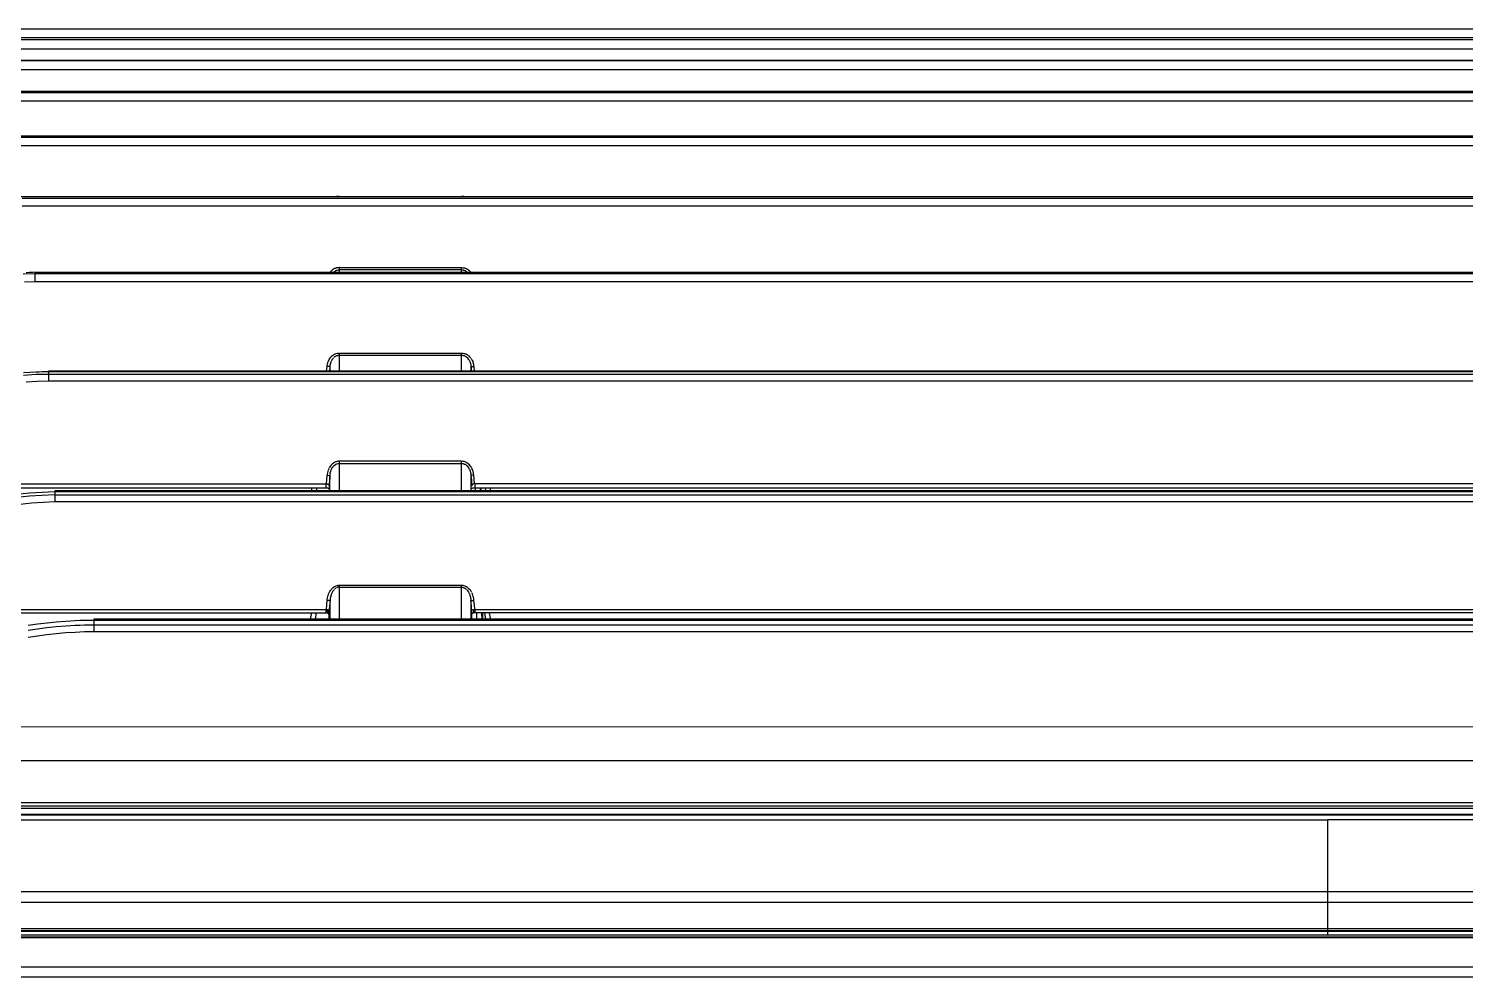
# Model space of a CAD drawing. Header units: millimetres. Extents: x 1291 to 5660, y 748 to 2981.
# Drawn here: x 1639.9 to 1791.3, y 2860.3 to 2960.2 of the extents above; entities that cross this region are included whole.
import ezdxf

# ---------------------------------------------------------------- set-up
doc = ezdxf.new("R2010")
doc.units = ezdxf.units.MM

msp = doc.modelspace()

# ---------------------------------------------------------------- linework, layer by layer
for p, q in [((1685.53, 2934.57), (1685.53, 2935.05)), ((1685.52, 2924.15), (1685.52, 2926.04)), ((1672.66, 2898.04), (1672.66, 2901.59)), ((1671.57, 2898.05), (1671.54, 2898.9)), ((1686.61, 2898.03), (1686.62, 2898.88)), ((1646.8, 2898.02), (1646.8, 2896.72))]:
    msp.add_line(p, q)
for points in [[(1624.54, 2959.43), (1625.52, 2959.6), (1626.51, 2959.75), (1627.5, 2959.89), (1628.49, 2960), (1629.49, 2960.09), (1630.48, 2960.16), (1630.98, 2960.18), (1631.48, 2960.2), (1631.73, 2960.21), (1631.98, 2960.21), (1632.1, 2960.21), (1632.23, 2960.22), (2318.24, 2960.22), (2318.36, 2960.21), (2318.49, 2960.21), (2318.74, 2960.21), (2318.99, 2960.2), (2319.49, 2960.18), (2319.99, 2960.16), (2320.98, 2960.09), (2321.98, 2960), (2322.97, 2959.89)], [(2320.81, 2958.84), (2319.78, 2958.93), (2318.74, 2959), (2318.22, 2959.02), (2317.7, 2959.04), (2317.44, 2959.05), (2317.18, 2959.05), (2317.05, 2959.05), (2316.92, 2959.05), (1633.55, 2959.05), (1633.42, 2959.05), (1633.3, 2959.05), (1632.77, 2959.04), (1632.25, 2959.02), (1631.73, 2959)], [(1632.48, 2959.28), (2317.99, 2959.28), (2318.78, 2959.27), (2319.57, 2959.24), (2320.35, 2959.2), (2321.14, 2959.13), (2321.93, 2959.06), (2322.71, 2958.97), (2323.1, 2958.92), (2323.49, 2958.87), (2324.28, 2958.75), (2325.84, 2958.48), (2327.39, 2958.18), (2328.93, 2957.85), (2330.47, 2957.5), (2332, 2957.14), (2335.07, 2956.39), (2336.61, 2956.03), (2339.69, 2955.35), (2342.8, 2954.78), (2343.41, 2954.84)], [(2316.65, 2958.08), (1633.81, 2958.08), (1632.96, 2958.07), (1632.11, 2958.04), (1631.26, 2957.99), (1630.42, 2957.93), (1629.57, 2957.85), (1628.73, 2957.76), (1628.3, 2957.7), (1627.88, 2957.65), (1627.46, 2957.59), (1627.04, 2957.53), (1625.36, 2957.25), (1623.69, 2956.94), (1622.03, 2956.61), (1620.37, 2956.24), (1618.71, 2955.87), (1617.06, 2955.49), (1615.4, 2955.12), (1613.74, 2954.75), (1612.08, 2954.4), (1610.41, 2954.08), (1608.74, 2953.79), (1607.06, 2953.54)], [(1634.65, 2956.91), (2315.82, 2956.91)], [(2315.27, 2956.83), (1635.19, 2956.83)], [(1635.19, 2955.92), (2315.27, 2955.92)], [(2314.59, 2953.59), (1635.88, 2953.59)], [(1636.43, 2953.49), (2314.03, 2953.49)], [(2314.03, 2952.59), (1636.43, 2952.59)], [(1637.59, 2948.93), (2312.88, 2948.93)], [(2312.59, 2948.77), (1637.88, 2948.77)], [(2312.59, 2947.88), (1637.88, 2947.88), (1636.87, 2947.87), (1635.86, 2947.83), (1634.86, 2947.76), (1633.85, 2947.68), (1632.85, 2947.57), (1631.85, 2947.44), (1631.35, 2947.38), (1630.85, 2947.3), (1630.36, 2947.22), (1629.86, 2947.14), (1627.88, 2946.77), (1625.91, 2946.36), (1623.95, 2945.9), (1621.99, 2945.43), (1620.04, 2944.94), (1618.08, 2944.45), (1616.13, 2943.96), (1614.17, 2943.5), (1612.21, 2943.06), (1610.23, 2942.67), (1608.25, 2942.33), (1606.26, 2942.06)], [(2311.54, 2942.49), (1638.93, 2942.49)], [(1639.24, 2942.37), (2311.23, 2942.37)], [(1672.31, 2942.54), (1672.39, 2942.56), (1672.45, 2942.57), (1672.64, 2942.58)], [(1672.64, 2942.52), (1672.64, 2942.58)], [(1685.53, 2942.58), (1685.65, 2942.58), (1685.78, 2942.56), (1685.89, 2942.53)], [(1685.53, 2942.52), (1685.53, 2942.58)], [(2311.23, 2941.51), (1639.24, 2941.51)], [(1672.24, 2934.98), (1672.21, 2934.96), (1672.18, 2934.95), (1672.15, 2934.94), (1672.04, 2934.88), (1671.93, 2934.81), (1671.88, 2934.77), (1671.84, 2934.73), (1671.81, 2934.71), (1671.79, 2934.68), (1671.76, 2934.66), (1671.74, 2934.64), (1671.69, 2934.58)], [(1672.34, 2934.74), (1672.29, 2934.72), (1672.28, 2934.72), (1672.25, 2934.7), (1672.16, 2934.65), (1672.08, 2934.59), (1672.07, 2934.58)], [(1672.65, 2934.57), (1672.65, 2935.05), (1672.52, 2935.04), (1672.39, 2935.02), (1672.33, 2935.01), (1672.27, 2934.99)], [(1685.83, 2934.74), (1685.78, 2934.76), (1685.73, 2934.77), (1685.63, 2934.79), (1685.53, 2934.8), (1672.59, 2934.8), (1672.54, 2934.79), (1672.49, 2934.78), (1672.44, 2934.77), (1672.39, 2934.76)], [(1672.65, 2935.05), (1685.53, 2935.05), (1685.66, 2935.04), (1685.78, 2935.02), (1685.84, 2935.01), (1685.9, 2934.99), (1685.93, 2934.98), (1685.96, 2934.96), (1686, 2934.95), (1686.03, 2934.94), (1686.14, 2934.88), (1686.24, 2934.81), (1686.27, 2934.79), (1686.29, 2934.77), (1686.32, 2934.75), (1686.34, 2934.73), (1686.39, 2934.68), (1686.43, 2934.64), (1686.49, 2934.58)], [(1686.12, 2934.57), (1686.09, 2934.59), (1686, 2934.65), (1685.91, 2934.71), (1685.88, 2934.72)], [(2309.87, 2934.4), (1640.61, 2934.4), (1639.33, 2934.37)], [(1639.48, 2933.55), (1640.6, 2933.57), (2309.86, 2933.57)], [(2309.87, 2934.57), (1640.36, 2934.53), (1640.28, 2934.52), (1639.96, 2934.52), (1639.65, 2934.51)], [(1640.61, 2933.57), (1640.61, 2934.52), (2310.1, 2934.53)], [(1671.65, 2924.64), (1671.56, 2924.63), (1671.35, 2924.64), (1671.37, 2924.77), (1671.39, 2924.9), (1671.42, 2925.03), (1671.47, 2925.15), (1671.49, 2925.21), (1671.56, 2925.36), (1671.58, 2925.38), (1671.65, 2925.49), (1671.73, 2925.6), (1671.75, 2925.62), (1671.8, 2925.67), (1671.83, 2925.69), (1671.87, 2925.74), (1671.92, 2925.78), (1672.03, 2925.85), (1672.14, 2925.92)], [(1686.24, 2925.42), (1686.17, 2925.5), (1686.1, 2925.57), (1686.08, 2925.59), (1686.05, 2925.6), (1686.04, 2925.62), (1686.02, 2925.64), (1685.93, 2925.69), (1685.88, 2925.72), (1685.83, 2925.74), (1685.78, 2925.76), (1685.75, 2925.77), (1685.73, 2925.77), (1685.63, 2925.8), (1685.52, 2925.8), (1672.59, 2925.8), (1672.54, 2925.8), (1672.49, 2925.79), (1672.44, 2925.77), (1672.39, 2925.76), (1672.34, 2925.74), (1672.29, 2925.72), (1672.24, 2925.69), (1672.15, 2925.64), (1672.07, 2925.57)], [(1672.17, 2925.94), (1672.2, 2925.95), (1672.23, 2925.96), (1672.26, 2925.97), (1672.32, 2925.99), (1672.45, 2926.02), (1672.61, 2926.04)], [(1672.52, 2926.03), (1672.55, 2926.04), (1672.58, 2926.04)], [(1672.65, 2924.15), (1672.65, 2926.04), (1685.52, 2926.04), (1685.65, 2926.03), (1685.78, 2926.01), (1685.85, 2925.99), (1685.9, 2925.97), (1685.97, 2925.95), (1686.03, 2925.92), (1686.14, 2925.85), (1686.17, 2925.84), (1686.19, 2925.82), (1686.22, 2925.8)], [(1686.25, 2925.78), (1686.34, 2925.69), (1686.44, 2925.6), (1686.48, 2925.55)], [(2309.12, 2924.06), (1641.35, 2924.06), (1641.02, 2924.05), (1640.7, 2924.04), (1640.04, 2924.01), (1639.38, 2923.98)], [(1642.01, 2924.14), (1642.01, 2923.08), (1640.82, 2923.05), (1639.64, 2922.99)], [(2308.48, 2924.14), (1641.99, 2924.14)], [(1671.31, 2924.14), (1671.35, 2924.64)], [(1671.65, 2924.64), (1671.61, 2924.14)], [(1671.77, 2925.14), (1671.75, 2925.09), (1671.73, 2925.05), (1671.7, 2924.95), (1671.68, 2924.85), (1671.66, 2924.75), (1671.65, 2924.64), (1671.65, 2924.15)], [(1671.81, 2925.21), (1671.8, 2925.19), (1671.78, 2925.17)], [(1672.01, 2925.51), (1671.99, 2925.5), (1671.96, 2925.45), (1671.93, 2925.41), (1671.87, 2925.33), (1671.82, 2925.24)], [(1672.05, 2925.55), (1672.03, 2925.53)], [(1686.25, 2925.39), (1686.27, 2925.37), (1686.28, 2925.35)], [(1686.3, 2925.33), (1686.33, 2925.29), (1686.35, 2925.24), (1686.4, 2925.15), (1686.43, 2925.05), (1686.45, 2925), (1686.47, 2924.95), (1686.48, 2924.9), (1686.49, 2924.85), (1686.51, 2924.75), (1686.52, 2924.64), (1686.62, 2924.63), (1686.82, 2924.64), (1686.86, 2924.14)], [(1686.51, 2925.5), (1686.55, 2925.44), (1686.59, 2925.38), (1686.65, 2925.27), (1686.7, 2925.15), (1686.71, 2925.12), (1686.72, 2925.09), (1686.74, 2925.06), (1686.75, 2925.03), (1686.76, 2924.96), (1686.78, 2924.9), (1686.8, 2924.77), (1686.82, 2924.64)], [(1686.56, 2924.14), (1686.55, 2924.23), (1686.54, 2924.44), (1686.52, 2924.64), (1686.52, 2924.15)], [(1639.37, 2923.73), (1640.69, 2923.81), (1642.01, 2923.84)], [(1642.01, 2923.83), (2308.46, 2923.83)], [(2308.46, 2923.08), (1642.01, 2923.08)], [(1671.47, 2913.69), (1671.43, 2913.57), (1671.4, 2913.43), (1671.38, 2913.3), (1671.36, 2913.17), (1671.56, 2913.16), (1671.66, 2913.17), (1671.63, 2912.87), (1671.61, 2912.57), (1671.59, 2912.32), (1671.57, 2912.07)], [(1671.55, 2913.88), (1671.52, 2913.82), (1671.51, 2913.79), (1671.5, 2913.75)], [(1672.62, 2914.65), (1672.45, 2914.63), (1672.39, 2914.62), (1672.32, 2914.6), (1672.26, 2914.58), (1672.19, 2914.55), (1672.14, 2914.52), (1672.02, 2914.45), (1671.91, 2914.36), (1671.86, 2914.32), (1671.82, 2914.27), (1671.8, 2914.24), (1671.77, 2914.21), (1671.75, 2914.19), (1671.73, 2914.17), (1671.65, 2914.05), (1671.58, 2913.94)], [(1671.66, 2911.55), (1671.66, 2913.17), (1671.67, 2913.27), (1671.68, 2913.39), (1671.71, 2913.49), (1671.74, 2913.59), (1671.76, 2913.65), (1671.77, 2913.7), (1671.78, 2913.72), (1671.8, 2913.75), (1671.82, 2913.8), (1671.87, 2913.89), (1671.92, 2913.99), (1671.96, 2914.03), (1671.99, 2914.08), (1672.01, 2914.1), (1672.02, 2914.12), (1672.04, 2914.14), (1672.1, 2914.2), (1672.23, 2914.3), (1672.28, 2914.33), (1672.33, 2914.35), (1672.38, 2914.38), (1672.54, 2914.42)], [(1672.59, 2914.65), (1672.55, 2914.65), (1672.52, 2914.64)], [(1672.57, 2914.42), (1672.6, 2914.43), (1685.52, 2914.43), (1685.57, 2914.42), (1685.63, 2914.42), (1685.68, 2914.41), (1685.74, 2914.39), (1685.76, 2914.38), (1685.81, 2914.36), (1685.89, 2914.33), (1685.93, 2914.3), (1685.98, 2914.27), (1686.03, 2914.23), (1686.04, 2914.21), (1686.07, 2914.19), (1686.11, 2914.16), (1686.18, 2914.07), (1686.24, 2913.99), (1686.26, 2913.96), (1686.27, 2913.94), (1686.3, 2913.9), (1686.33, 2913.85), (1686.35, 2913.8), (1686.43, 2913.59), (1686.48, 2913.43), (1686.49, 2913.38), (1686.5, 2913.27), (1686.51, 2913.16), (1686.51, 2911.53)], [(1672.65, 2911.55), (1672.65, 2914.65)], [(1685.52, 2914.65), (1672.65, 2914.65)], [(1685.51, 2911.53), (1685.52, 2912.42), (1685.52, 2914.65)], [(1685.82, 2914.61), (1685.65, 2914.64), (1685.58, 2914.65)], [(1685.78, 2914.62), (1685.72, 2914.63)], [(1686.81, 2913.17), (1686.8, 2913.3), (1686.78, 2913.43), (1686.76, 2913.5), (1686.74, 2913.57), (1686.72, 2913.63), (1686.71, 2913.66), (1686.7, 2913.7), (1686.65, 2913.82), (1686.59, 2913.94), (1686.56, 2914), (1686.52, 2914.05), (1686.5, 2914.08), (1686.48, 2914.11), (1686.46, 2914.14), (1686.44, 2914.17), (1686.35, 2914.27), (1686.26, 2914.36), (1686.23, 2914.38), (1686.09, 2914.48), (1686.04, 2914.52), (1685.98, 2914.55), (1685.91, 2914.58), (1685.88, 2914.59), (1685.85, 2914.6)], [(1686.2, 2914.4), (1686.18, 2914.43), (1686.15, 2914.45)], [(1611.43, 2912.27), (1671.35, 2912.27), (1671.38, 2912.26), (1671.4, 2912.25), (1671.42, 2912.25)], [(1611.54, 2912.27), (1611.54, 2911.86), (1671.33, 2911.86), (1671.4, 2911.85), (1671.46, 2911.83), (1671.52, 2911.82), (1671.57, 2911.8), (1671.65, 2911.76)], [(1671.25, 2911.86), (1671.25, 2912.27)], [(1671.28, 2912.27), (1671.32, 2912.72), (1671.36, 2913.17)], [(1671.44, 2912.24), (1671.45, 2912.23), (1671.46, 2912.23), (1671.48, 2912.22), (1671.49, 2912.21), (1671.5, 2912.21), (1671.51, 2912.2), (1671.53, 2912.17), (1671.53, 2912.17)], [(1671.54, 2912.16), (1671.55, 2912.14), (1671.55, 2912.12), (1671.56, 2912.11), (1671.56, 2912.09)], [(1671.56, 2912.07), (1671.56, 2911.56)], [(1801.26, 2912.23), (1801.24, 2912.23), (1801.23, 2912.24), (1801.22, 2912.24), (1801.21, 2912.25), (1801.19, 2912.25), (1801.17, 2912.26), (1801.14, 2912.27), (1686.89, 2912.27), (1686.85, 2912.72), (1686.81, 2913.17), (1686.61, 2913.16), (1686.51, 2913.17), (1686.53, 2912.92), (1686.56, 2912.67), (1686.58, 2912.37), (1686.61, 2912.07)], [(1686.63, 2912.16), (1686.63, 2912.15), (1686.61, 2912.12), (1686.61, 2912.11), (1686.61, 2912.09)], [(1686.74, 2912.24), (1686.73, 2912.24), (1686.71, 2912.23), (1686.7, 2912.23), (1686.68, 2912.21), (1686.67, 2912.21), (1686.65, 2912.2), (1686.64, 2912.17), (1686.64, 2912.17)], [(1686.77, 2912.25), (1686.75, 2912.25)], [(1686.82, 2912.27), (1686.81, 2912.26), (1686.79, 2912.26)], [(1686.92, 2912.27), (1686.92, 2911.86)], [(1642.67, 2911.11), (1641.32, 2911.06), (1639.99, 2910.96), (1638.66, 2910.82)], [(1642.67, 2911.42), (1641.34, 2911.37), (1640.01, 2911.29), (1638.68, 2911.16)], [(2307.14, 2910.41), (2307.14, 2911.53), (1642.67, 2911.53), (1642.67, 2910.41)], [(2307.64, 2911.43), (1642.67, 2911.43)], [(1642.67, 2911.12), (2307.14, 2911.12)], [(1643.33, 2911.53), (1643.33, 2911.43)], [(1669.73, 2911.53), (1669.79, 2911.86)], [(1670.24, 2911.53), (1670.3, 2911.86)], [(1686.54, 2911.77), (1686.59, 2911.8), (1686.64, 2911.82), (1686.71, 2911.84), (1686.77, 2911.85), (1686.84, 2911.86), (1801.13, 2911.86), (1801.19, 2911.85), (1801.25, 2911.83), (1801.31, 2911.82), (1801.36, 2911.8), (1801.44, 2911.76)], [(1687, 2911.53), (1687, 2911.86)], [(1687.5, 2911.86), (1687.5, 2911.53)], [(1687.6, 2911.53), (1687.6, 2911.86)], [(1688, 2911.86), (1688.06, 2911.53)], [(1688.51, 2911.86), (1688.57, 2911.53)], [(1637.81, 2909.98), (1640.23, 2910.27), (1642.67, 2910.41), (2307.14, 2910.41)], [(1671.79, 2901.13), (1671.81, 2901.16), (1671.85, 2901.21), (1671.9, 2901.26), (1671.96, 2901.31), (1672.01, 2901.35), (1672.03, 2901.37), (1672.06, 2901.39), (1672.09, 2901.41), (1672.12, 2901.44), (1672.18, 2901.47), (1672.25, 2901.5), (1672.31, 2901.53), (1672.41, 2901.56), (1672.45, 2901.57)], [(1672.66, 2901.38), (1672.6, 2901.38), (1672.54, 2901.37), (1672.51, 2901.36), (1672.48, 2901.36), (1672.45, 2901.35), (1672.43, 2901.34), (1672.37, 2901.32)], [(1672.48, 2901.58), (1672.52, 2901.58), (1672.59, 2901.59), (1672.66, 2901.59), (1685.51, 2901.59), (1685.58, 2901.59), (1685.65, 2901.58), (1685.72, 2901.57), (1685.86, 2901.53), (1685.89, 2901.51), (1685.92, 2901.5), (1685.98, 2901.47), (1686.04, 2901.44), (1686.1, 2901.39), (1686.16, 2901.35), (1686.27, 2901.26), (1686.36, 2901.16), (1686.45, 2901.04)], [(1672.66, 2901.38), (1685.51, 2901.38)], [(1685.51, 2898.04), (1685.51, 2901.59)], [(1685.6, 2901.38), (1685.63, 2901.37), (1685.69, 2901.36), (1685.83, 2901.31), (1685.85, 2901.29), (1685.9, 2901.26), (1685.95, 2901.23), (1686, 2901.19), (1686.02, 2901.17), (1686.04, 2901.15)], [(1671.29, 2899.04), (1671.33, 2899.52), (1671.37, 2899.99), (1671.38, 2900.13), (1671.4, 2900.27), (1671.43, 2900.41), (1671.47, 2900.54), (1671.49, 2900.58), (1671.5, 2900.61)], [(1671.66, 2899.99), (1671.57, 2899.98), (1671.37, 2899.99)], [(1671.51, 2900.64), (1671.52, 2900.67), (1671.55, 2900.74), (1671.58, 2900.8), (1671.65, 2900.92), (1671.72, 2901.04), (1671.74, 2901.07), (1671.76, 2901.1)], [(1671.67, 2898.04), (1671.67, 2899.99), (1671.64, 2899.69), (1671.61, 2899.39), (1671.59, 2899.09), (1671.57, 2898.79)], [(1672, 2901), (1671.98, 2900.97), (1671.95, 2900.92), (1671.92, 2900.88), (1671.86, 2900.77), (1671.82, 2900.67), (1671.8, 2900.61), (1671.78, 2900.56), (1671.76, 2900.5), (1671.74, 2900.45), (1671.71, 2900.34), (1671.69, 2900.22), (1671.68, 2900.11), (1671.67, 2899.99)], [(1672.14, 2901.15), (1672.09, 2901.11), (1672.05, 2901.06), (1672.03, 2901.04), (1672.02, 2901.02)], [(1672.22, 2901.23), (1672.18, 2901.19)], [(1672.27, 2901.26), (1672.25, 2901.24)], [(1672.32, 2901.29), (1672.29, 2901.28)], [(1685.77, 2901.33), (1685.8, 2901.32)], [(1686.08, 2901.11), (1686.12, 2901.06), (1686.19, 2900.97), (1686.25, 2900.88), (1686.27, 2900.85), (1686.28, 2900.82)], [(1686.3, 2900.8), (1686.31, 2900.77), (1686.35, 2900.67), (1686.39, 2900.56), (1686.43, 2900.45), (1686.46, 2900.34), (1686.48, 2900.22), (1686.49, 2900.11), (1686.51, 2899.99), (1686.5, 2898.04)], [(1686.49, 2900.99), (1686.5, 2900.96), (1686.52, 2900.92), (1686.56, 2900.87)], [(1686.61, 2898.79), (1686.56, 2899.39), (1686.53, 2899.69), (1686.5, 2899.99), (1686.6, 2899.98), (1686.8, 2899.99)], [(1686.59, 2900.8), (1686.64, 2900.68), (1686.69, 2900.54), (1686.71, 2900.48), (1686.73, 2900.41)], [(1686.74, 2900.38), (1686.75, 2900.35), (1686.76, 2900.31), (1686.77, 2900.27), (1686.79, 2900.13), (1686.8, 2899.99), (1686.84, 2899.52), (1686.88, 2899.04)], [(1611.38, 2899.8), (1611.39, 2899.78), (1611.4, 2899.77), (1611.42, 2899.72), (1611.43, 2899.68), (1611.44, 2899.65), (1611.45, 2899.61), (1611.48, 2899.32), (1611.5, 2899.04), (1671.28, 2899.04), (1671.32, 2899.04), (1671.35, 2899.03), (1671.37, 2899.03), (1671.38, 2899.03), (1671.39, 2899.02), (1671.41, 2899.02)], [(1611.47, 2898.67), (1611.49, 2898.68), (1671.32, 2898.69), (1671.38, 2898.68), (1671.43, 2898.66), (1671.45, 2898.66), (1671.47, 2898.65), (1671.39, 2898.77), (1671.41, 2899.02)], [(1669.62, 2898.02), (1669.74, 2898.69)], [(1670.13, 2898.02), (1670.25, 2898.69)], [(1671.25, 2898.69), (1671.25, 2899.04)], [(1671.46, 2898.99), (1671.45, 2898.99)], [(1671.53, 2898.92), (1671.52, 2898.93), (1671.5, 2898.95), (1671.48, 2898.97), (1671.47, 2898.98)], [(1671.47, 2898.65), (1671.5, 2898.63), (1671.53, 2898.62), (1671.57, 2898.6)], [(1671.56, 2898.86), (1671.55, 2898.88)], [(1671.57, 2898.81), (1671.56, 2898.84)], [(1686.59, 2898.6), (1686.64, 2898.62), (1686.7, 2898.65), (1686.76, 2898.67)], [(1686.61, 2898.84), (1686.62, 2898.86)], [(1686.64, 2898.92), (1686.65, 2898.93)], [(1686.68, 2898.96), (1686.68, 2898.97), (1686.7, 2898.98), (1686.71, 2898.99)], [(1686.76, 2899.02), (1686.77, 2898.77), (1686.7, 2898.65)], [(1801.2, 2899.02), (1801.18, 2898.77), (1801.26, 2898.65), (1801.24, 2898.66), (1801.22, 2898.66), (1801.17, 2898.68), (1801.11, 2898.69), (1686.84, 2898.69), (1686.78, 2898.68), (1686.74, 2898.66), (1686.7, 2898.65)], [(1686.72, 2898.99), (1686.74, 2899), (1686.75, 2899.01)], [(1686.76, 2899.02), (1686.77, 2899.02), (1686.79, 2899.03), (1801.08, 2899.04)], [(1686.8, 2899.03), (1686.81, 2899.03), (1686.88, 2899.04)], [(1686.92, 2899.04), (1686.92, 2898.69)], [(1687.15, 2898.02), (1687.14, 2898.69)], [(1687.64, 2898.69), (1687.66, 2898.02)], [(1687.75, 2898.02), (1687.75, 2898.69)], [(1687.93, 2898.69), (1688.04, 2898.02)], [(1688.44, 2898.69), (1688.53, 2898.12), (1688.55, 2898.02)], [(2304.17, 2897.38), (1646.3, 2897.38), (1646.05, 2897.37), (1645.8, 2897.37), (1645.3, 2897.35), (1644.81, 2897.33), (1643.82, 2897.27), (1642.83, 2897.19), (1641.84, 2897.09), (1640.85, 2896.97), (1639.86, 2896.83)], [(2303.86, 2897.89), (1646.61, 2897.89), (1646.55, 2897.89), (1646.42, 2897.89), (1646.3, 2897.88), (1646.06, 2897.88), (1645.81, 2897.87), (1645.31, 2897.86), (1644.82, 2897.83), (1643.83, 2897.77), (1642.83, 2897.69), (1641.85, 2897.59), (1640.86, 2897.48), (1640.37, 2897.41), (1639.88, 2897.35)], [(2303.69, 2898.02), (1646.77, 2898.02)], [(1639.86, 2896.12), (1640.35, 2896.2), (1640.85, 2896.27), (1641.83, 2896.4), (1642.83, 2896.51), (1643.82, 2896.6), (1644.81, 2896.66), (1645.8, 2896.71), (1646.8, 2896.73), (2303.67, 2896.73)], [(1613.24, 2886.69), (2335.3, 2886.68)], [(2335.28, 2883.08), (1614.74, 2883.09)], [(1615.72, 2878.7), (2334.75, 2878.7)], [(2335.44, 2877.43), (1615.02, 2877.43)], [(1974.09, 2877.35), (1616.28, 2877.35), (1616.28, 2876.86)], [(1974.03, 2877.35), (1974.03, 2876.87), (1792.78, 2876.87), (1776.74, 2876.87)], [(1616.28, 2876.86), (1776.74, 2876.87), (1776.74, 2864.71)], [(1608.61, 2869.32), (1677.5, 2869.32), (1700.46, 2869.32), (1929.11, 2869.32)], [(1608.61, 2868.2), (1776.74, 2868.2), (1784.76, 2868.21), (1838.48, 2868.2)], [(1593.36, 2865.14), (1593.41, 2865.13), (1792.78, 2865.14)], [(1608.61, 2865.41), (1692.67, 2865.42), (1877.54, 2865.42), (1908.93, 2865.42), (2175.34, 2865.42)], [(1990.07, 2865.18), (1692.67, 2865.18), (1608.61, 2865.17)], [(1990.07, 2864.72), (1593.6, 2864.71)], [(1593.69, 2864.46), (2358.38, 2864.47)], [(1593.7, 2864.54), (2358.38, 2864.55)], [(2358.12, 2861.36), (1593.95, 2861.35)], [(2358.12, 2860.3), (1593.95, 2860.29)]]:
    msp.add_lwpolyline(points)
for points in [[(2334.75, 2878.33), (1615.72, 2878.33, -0.22992), (1599.85, 2884.51), (1599.64, 2884.82), (1599.43, 2885.14), (1599.23, 2885.46), (1598.97, 2885.93), (1598.82, 2886.26), (1598.74, 2886.42), (1598.6, 2886.76), (1598.48, 2887.09), (1598.41, 2887.26), (1598.31, 2887.61)], [(2334.75, 2878.07), (1615.72, 2878.07, -0.066748), (1608.64, 2878.98), (1608.18, 2879.11), (1607.73, 2879.25), (1607.28, 2879.4), (1606.83, 2879.55), (1606.4, 2879.72), (1605.97, 2879.89), (1605.55, 2880.07), (1605.14, 2880.26), (1604.74, 2880.46)]]:
    msp.add_lwpolyline(points, format="xyb")

doc.saveas('drawing.dxf')
